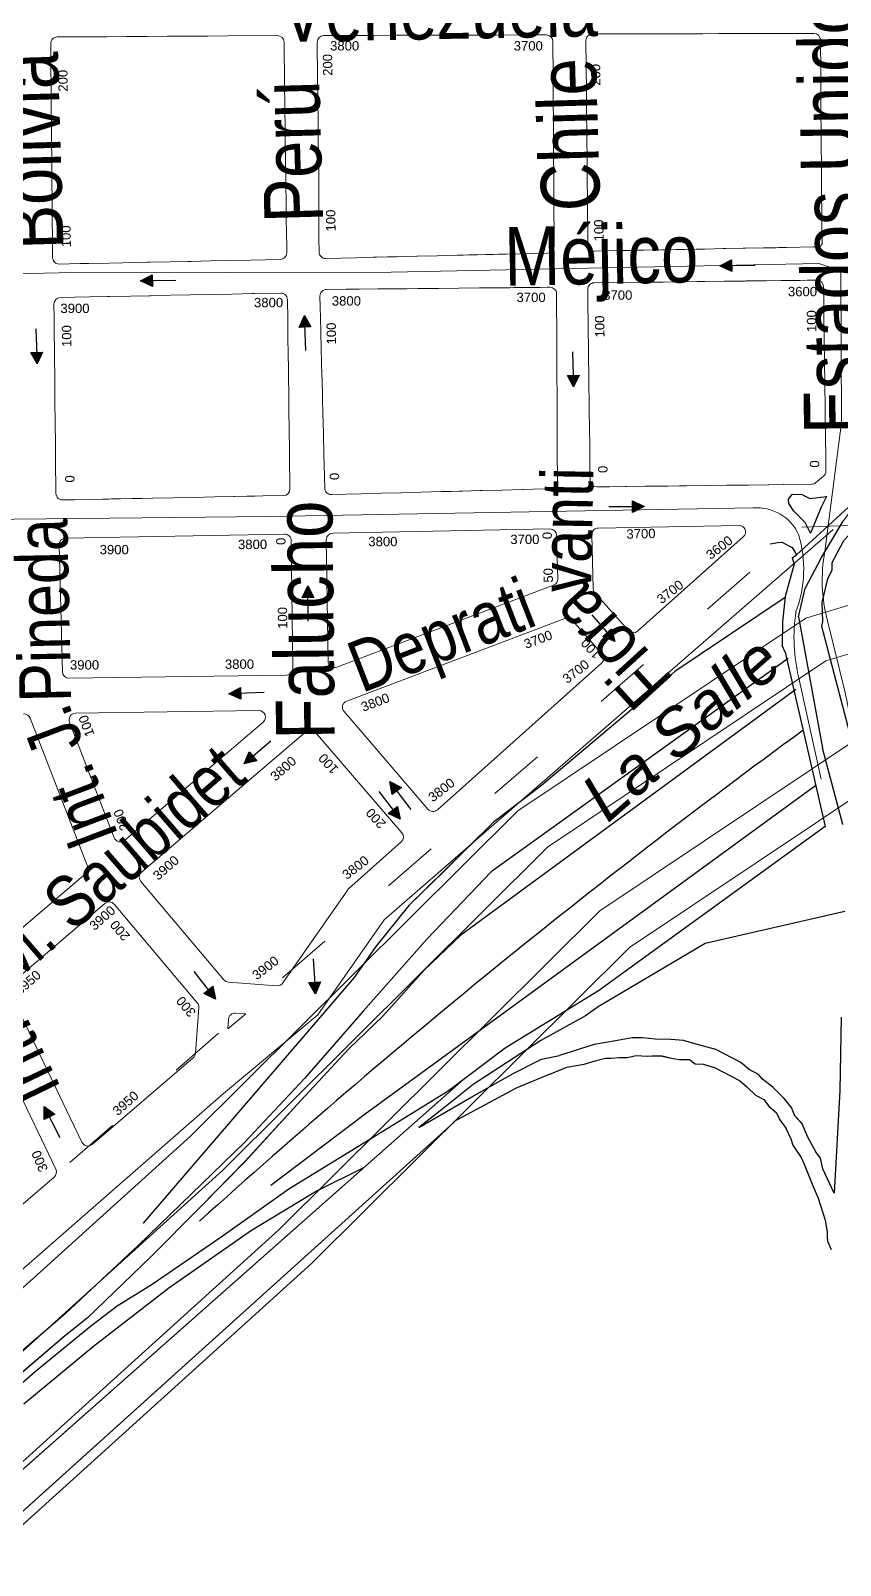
# Model space of a CAD drawing. Header units: millimetres. Extents: x 11558 to 23675, y 49449 to 61482.
# Drawn here: x 16625 to 16971, y 52905 to 53560 of the extents above; entities that cross this region are included whole.
import ezdxf

# ---------------------------------------------------------------- set-up
doc = ezdxf.new("R2010")
doc.units = ezdxf.units.MM
doc.linetypes.add('ACAD_ISO03W100', pattern=[30, 12, -18])
for name, color, linetype in [('0. autopistas', 254, 'Continuous'), ('0. plano base - nombres calles', 22, 'Continuous'), ('0. Plano Base - PLANO', 254, 'Continuous'), ('0. Plano base - sentido calles', 253, 'Continuous'), ('0.BARRIOS - DIVISIÓN', 12, 'ACAD_ISO03W100'), ('7. puesta en valor CC la lucila', 212, 'Continuous'), ('numeración', 7, 'Continuous')]:
    doc.layers.add(name, color=color, linetype=linetype)
for name, color, linetype, true_color in [('Linea 110 - 1 ida', 7, 'Continuous', 0x940000), ('Linea 110 - 1 Vuelta', 7, 'Continuous', 0x0000a8), ('Linea 117 ida', 7, 'Continuous', 0x5c5c5c), ('Linea 117 vuelta', 7, 'Continuous', 0xdb0000), ('Linea 28 ida', 7, 'Continuous', 0x1c825b), ('Linea 28 vuelta', 7, 'Continuous', 0x26cd1d)]:
    doc.layers.add(name, color=color, linetype=linetype, true_color=true_color)
doc.layers.get('7. puesta en valor CC la lucila').off()
doc.styles.add('ROMAND', font='', dxfattribs={"width": 4})
doc.styles.get("Standard").update_dxf_attribs({"font": 'arial.ttf'})
doc.styles.get('ROMAND').set_extended_font_data('Arial', italic=True)

# ---------------------------------------------------------------- blocks, each defined once
blk = doc.blocks.new('MANZANAS')
at = {"layer": '0. Plano Base - PLANO', "color": 0, "linetype": 'Continuous', "lineweight": 5}
blk.add_line((5637593.47, 6176012.59), (5637195.12, 6174947.78), dxfattribs=at)
for points in [[(5637519.26, 6176494.21), (5637525.94, 6176481.62), (5637529.65, 6176474.62), (5637533.61, 6176467.14), (5637537.73, 6176459.38), (5637538.36, 6176458.2), (5637541.68, 6176451.92), (5637542.91, 6176449.61), (5637545.82, 6176444.12), (5637547.03, 6176441.83), (5637547.15, 6176441.61), (5637549.83, 6176436.55), (5637553.9, 6176428.88), (5637554.02, 6176428.65), (5637555.86, 6176425.18), (5637557.59, 6176421.92), (5637559.74, 6176417.86), (5637559.9, 6176417.56), (5637559.93, 6176417.51), (5637559.95, 6176417.4), (5637559.98, 6176417.24), (5637559.99, 6176417.15), (5637560, 6176417.04), (5637560, 6176416.95), (5637559.99, 6176416.84), (5637559.98, 6176416.74), (5637559.97, 6176416.68), (5637559.96, 6176416.62), (5637559.94, 6176416.55), (5637559.92, 6176416.48), (5637559.9, 6176416.4), (5637559.85, 6176416.29), (5637559.82, 6176416.22), (5637559.79, 6176416.14), (5637559.73, 6176416.06), (5637559.68, 6176415.98), (5637559.64, 6176415.91), (5637559.56, 6176415.82), (5637559.46, 6176415.71), (5637559.37, 6176415.63), (5637559.29, 6176415.56), (5637559.24, 6176415.52), (5637558.87, 6176415.32), (5637557.98, 6176414.83), (5637557.08, 6176414.34), (5637547.19, 6176408.97), (5637547.14, 6176408.94), (5637546.26, 6176408.46), (5637546.16, 6176408.4), (5637544.32, 6176407.4), (5637543.42, 6176406.91), (5637541.57, 6176405.91), (5637541.49, 6176405.87), (5637540.59, 6176405.38), (5637539.54, 6176404.8), (5637538.63, 6176404.31), (5637531.94, 6176400.66), (5637531.03, 6176400.18), (5637524.43, 6176396.58), (5637523.47, 6176396.07), (5637516.65, 6176392.35), (5637515.75, 6176391.87), (5637514.23, 6176391.04), (5637513.33, 6176390.55), (5637509.17, 6176388.28), (5637508.6, 6176387.98), (5637506.8, 6176387.01), (5637506.71, 6176386.96), (5637505.9, 6176386.52), (5637501.48, 6176384.1), (5637500.49, 6176383.57), (5637493.9, 6176379.98), (5637493.05, 6176379.52), (5637490.9, 6176378.35), (5637490, 6176377.86), (5637489.01, 6176377.33), (5637488.93, 6176377.28), (5637488.11, 6176376.83), (5637486.29, 6176375.88), (5637485.46, 6176375.39), (5637475.33, 6176369.88, -0.417001), (5637471.52, 6176371.02), (5637468.18, 6176377.3), (5637465.8, 6176381.77), (5637463.9, 6176385.34), (5637462.26, 6176388.42), (5637461.6, 6176389.85), (5637459.35, 6176393.88), (5637457.46, 6176397.45), (5637456.11, 6176399.97), (5637454.82, 6176402.41), (5637453.57, 6176404.75), (5637453.34, 6176405.17), (5637451.24, 6176409.14), (5637449.16, 6176413.03), (5637445.01, 6176420.84), (5637440.94, 6176428.49), (5637430.63, 6176447.86, -0.416411), (5637431.81, 6176451.66), (5637441.41, 6176456.68), (5637442.32, 6176457.15), (5637442.49, 6176457.24), (5637449.68, 6176461), (5637450.41, 6176461.38), (5637450.59, 6176461.47), (5637450.87, 6176461.62), (5637457.19, 6176464.92), (5637457.27, 6176464.96), (5637458.09, 6176465.39), (5637458.43, 6176465.57), (5637462.7, 6176467.8), (5637463.61, 6176468.27), (5637464.86, 6176468.93), (5637465.69, 6176469.36), (5637465.78, 6176469.41), (5637471.46, 6176472.38), (5637472.37, 6176472.85), (5637472.59, 6176472.97), (5637473.5, 6176473.44), (5637479.44, 6176476.55), (5637480.15, 6176476.92), (5637480.35, 6176477.02), (5637481.06, 6176477.39), (5637481.35, 6176477.54), (5637483.88, 6176478.86), (5637484.79, 6176479.34), (5637485.74, 6176479.84), (5637488.02, 6176481.03), (5637488.75, 6176481.41), (5637488.93, 6176481.5), (5637489.23, 6176481.66), (5637495.5, 6176484.94), (5637496.27, 6176485.34), (5637496.42, 6176485.41), (5637503.21, 6176488.97), (5637504.13, 6176489.44), (5637509.95, 6176492.49), (5637515.49, 6176495.38, -0.412519)], [(5637418.32, 6176441.05), (5637425.31, 6176427.77), (5637425.49, 6176427.42), (5637425.74, 6176426.95), (5637427.11, 6176424.34), (5637428.88, 6176420.98), (5637431.46, 6176416.08), (5637432.86, 6176413.44), (5637435.27, 6176408.85), (5637436.86, 6176405.84), (5637439.1, 6176401.58), (5637440.93, 6176398.1), (5637444.96, 6176390.44), (5637446.81, 6176386.94), (5637449.04, 6176382.7), (5637459.06, 6176363.67, -0.408678), (5637457.93, 6176359.92), (5637442.27, 6176351.29), (5637439.93, 6176349.99), (5637439.61, 6176349.82), (5637437.72, 6176348.78), (5637434.73, 6176347.13), (5637431.67, 6176345.44), (5637430.7, 6176344.91), (5637428.48, 6176343.69), (5637426.31, 6176342.49), (5637424.24, 6176341.35), (5637420.47, 6176339.27), (5637416.79, 6176337.24), (5637416.55, 6176337.11), (5637409.3, 6176333.12), (5637409.08, 6176333), (5637401.57, 6176328.86), (5637398.02, 6176326.9), (5637394, 6176324.69), (5637392.71, 6176323.98), (5637386.48, 6176320.54), (5637375.02, 6176314.23, -0.417642), (5637371.2, 6176315.36), (5637368.46, 6176320.48), (5637367.69, 6176321.92), (5637367.46, 6176322.35), (5637367.38, 6176322.51), (5637367.23, 6176322.79), (5637365.89, 6176325.29), (5637365.4, 6176326.21), (5637364.69, 6176327.58), (5637360.87, 6176334.98), (5637359.24, 6176338.16), (5637357, 6176342.51), (5637356.81, 6176342.89), (5637356.7, 6176343.09), (5637353.91, 6176348.3), (5637353.82, 6176348.46), (5637352.72, 6176350.52), (5637352.69, 6176350.58), (5637348.05, 6176359.22), (5637344.05, 6176366.68), (5637342.08, 6176370.35), (5637340.04, 6176374.16), (5637335.92, 6176381.84), (5637333.42, 6176386.51), (5637332.34, 6176388.51), (5637331.94, 6176389.27), (5637330.67, 6176391.62), (5637329.68, 6176393.48), (5637329.66, 6176393.53), (5637329.2, 6176394.43, -0.402173), (5637330.34, 6176398.14), (5637331.75, 6176398.92), (5637331.81, 6176398.95), (5637331.86, 6176398.98), (5637336.28, 6176401.29), (5637341.93, 6176404.25), (5637344.45, 6176405.56), (5637349.29, 6176408.09), (5637349.48, 6176408.19), (5637357.12, 6176412.19), (5637364.98, 6176416.3), (5637380.21, 6176424.27), (5637387.81, 6176428.24), (5637395.69, 6176432.36), (5637403.58, 6176436.49), (5637414.54, 6176442.22, -0.413428)], [(5637518.71, 6176282.2), (5637516, 6176287.25), (5637512.51, 6176293.77), (5637511.99, 6176294.74), (5637511.86, 6176294.98), (5637507.85, 6176302.48), (5637507.7, 6176302.74), (5637505.09, 6176307.63), (5637504.03, 6176309.6), (5637503.97, 6176309.72), (5637503.89, 6176309.87), (5637487.52, 6176340.45), (5637487.12, 6176341.2), (5637483.3, 6176348.35), (5637482.94, 6176349.02), (5637480.27, 6176354, -0.41424), (5637481.42, 6176357.79), (5637492.13, 6176363.52), (5637498.33, 6176366.84), (5637499.98, 6176367.72), (5637507.37, 6176371.68), (5637515.23, 6176375.89), (5637520.13, 6176378.53), (5637523.06, 6176380.08), (5637530.45, 6176384.03), (5637538.04, 6176388.09), (5637538.23, 6176388.19), (5637538.54, 6176388.36), (5637542.83, 6176390.66), (5637545.69, 6176392.18), (5637546.11, 6176392.41), (5637551.71, 6176395.41), (5637553.22, 6176396.21), (5637553.66, 6176396.45), (5637558.86, 6176399.23), (5637561.55, 6176400.67), (5637565.17, 6176402.61, -0.413885), (5637568.96, 6176401.47), (5637571.67, 6176396.42), (5637572.01, 6176395.79), (5637573.38, 6176393.23), (5637575.76, 6176388.78), (5637579.87, 6176381.12), (5637584.03, 6176373.37), (5637584.48, 6176372.52), (5637588.15, 6176365.68), (5637588.28, 6176365.43), (5637590.06, 6176362.12), (5637592.02, 6176358.46), (5637592.15, 6176358.22), (5637592.35, 6176357.85), (5637593.75, 6176355.23), (5637594.34, 6176354.13), (5637594.75, 6176353.36), (5637596.16, 6176350.75), (5637596.2, 6176350.66), (5637596.39, 6176350.31), (5637597.34, 6176348.55), (5637598.96, 6176345.52), (5637600.22, 6176343.17), (5637600.29, 6176343.04), (5637602.28, 6176339.32), (5637602.4, 6176339.1), (5637606.13, 6176332.15, -0.226218), (5637606.24, 6176329.74), (5637604.53, 6176325.66, -0.172108), (5637603.27, 6176324.28), (5637592.77, 6176318.66), (5637592.68, 6176318.61), (5637587.2, 6176315.68), (5637587.06, 6176315.61), (5637586.9, 6176315.52), (5637579.53, 6176311.57), (5637579.21, 6176311.4), (5637578.88, 6176311.23), (5637571.9, 6176307.49), (5637571.49, 6176307.27), (5637563.8, 6176303.15), (5637556.31, 6176299.15), (5637555.87, 6176298.91), (5637553.75, 6176297.78), (5637553.61, 6176297.7), (5637549.19, 6176295.34), (5637548.93, 6176295.2), (5637540.96, 6176290.93), (5637540.65, 6176290.77), (5637533.8, 6176287.1), (5637533.64, 6176287.02), (5637533.37, 6176286.87), (5637527.24, 6176283.59), (5637527.16, 6176283.55), (5637522.49, 6176281.05, -0.414101)], [(5637357.99, 6176304.9), (5637347, 6176298.9), (5637339.32, 6176294.7), (5637331.72, 6176290.55), (5637328.27, 6176288.66), (5637324.57, 6176286.64), (5637323.42, 6176286.02), (5637316.81, 6176282.41), (5637309.09, 6176278.19), (5637308.13, 6176277.66), (5637301.57, 6176274.08), (5637298.99, 6176272.67), (5637293.97, 6176269.93), (5637286.28, 6176265.73), (5637282.92, 6176263.89), (5637275.22, 6176259.68, -0.417801), (5637271.4, 6176260.83), (5637268.41, 6176266.46), (5637266.67, 6176269.75), (5637264.59, 6176273.66), (5637264.43, 6176273.97), (5637263.72, 6176275.3), (5637260.54, 6176281.3), (5637259.75, 6176282.78), (5637256.44, 6176289.09), (5637252.17, 6176297.11), (5637247.79, 6176305.34), (5637243.49, 6176313.43), (5637242.86, 6176314.62), (5637240.29, 6176319.48), (5637239.79, 6176320.41), (5637239.72, 6176320.55), (5637239.22, 6176321.48), (5637235.48, 6176328.54), (5637235.25, 6176328.97), (5637228.62, 6176341.45, -0.415002), (5637229.79, 6176345.24), (5637240.63, 6176350.96), (5637248.27, 6176354.98), (5637248.52, 6176355.11), (5637255.95, 6176359.03), (5637256.01, 6176359.06), (5637263.53, 6176363.03), (5637263.6, 6176363.06), (5637271.27, 6176367.11), (5637271.34, 6176367.14), (5637278.93, 6176371.15), (5637279, 6176371.18), (5637286.51, 6176375.14), (5637286.6, 6176375.18), (5637294.26, 6176379.22), (5637312.89, 6176389.05, -0.412197), (5637316.67, 6176387.89), (5637319.81, 6176382.03), (5637322.1, 6176377.76), (5637323.78, 6176374.62), (5637325.96, 6176370.55), (5637326.71, 6176369.14), (5637327.85, 6176367.03), (5637329.51, 6176363.93), (5637331.9, 6176359.46), (5637332.14, 6176359.03), (5637336.06, 6176351.71), (5637336.15, 6176351.53), (5637340.16, 6176344.05), (5637344.3, 6176336.33), (5637345.73, 6176333.65), (5637348.42, 6176328.64), (5637349.62, 6176326.39), (5637352.53, 6176320.97), (5637354.71, 6176316.91), (5637358.22, 6176310.35), (5637359.11, 6176308.68, -0.411895)], [(5637419.78, 6176227.1), (5637412.69, 6176239.94), (5637408.45, 6176247.62), (5637404.29, 6176255.16), (5637401.39, 6176260.42), (5637400.12, 6176262.71), (5637395.88, 6176270.4), (5637394.49, 6176272.91), (5637393.09, 6176275.45), (5637391.72, 6176277.94), (5637391.57, 6176278.21), (5637389.97, 6176281.1), (5637388.75, 6176283.32), (5637387.39, 6176285.79), (5637387.29, 6176285.97), (5637382.28, 6176294.95), (5637380.2, 6176298.8, -0.416085), (5637381.35, 6176302.6), (5637388.65, 6176306.49), (5637392.2, 6176308.38), (5637393.14, 6176308.88), (5637393.67, 6176309.16), (5637400.72, 6176312.91), (5637408.57, 6176317.09), (5637411.05, 6176318.41), (5637411.59, 6176318.7), (5637415.89, 6176320.98), (5637423.54, 6176325.05), (5637431.23, 6176329.15), (5637439.02, 6176333.29), (5637442, 6176334.88), (5637446.43, 6176337.24), (5637450.46, 6176339.38), (5637451.97, 6176340.19), (5637452.08, 6176340.24), (5637454.07, 6176341.3), (5637461.83, 6176345.43), (5637464.46, 6176346.83), (5637465.52, 6176347.39, -0.415611), (5637469.31, 6176346.22), (5637471.81, 6176341.47), (5637472.21, 6176340.7), (5637472.32, 6176340.49), (5637475.73, 6176334.02), (5637475.78, 6176333.92), (5637477.36, 6176330.92), (5637478.01, 6176329.68), (5637479.72, 6176326.42), (5637483.85, 6176318.58), (5637484.31, 6176317.7), (5637484.65, 6176317.05), (5637485.38, 6176315.67), (5637485.76, 6176314.95), (5637485.9, 6176314.67), (5637486.3, 6176313.91), (5637486.82, 6176312.93), (5637487.3, 6176312.01), (5637487.69, 6176311.28), (5637491.88, 6176303.31), (5637495.86, 6176295.75), (5637496.34, 6176294.82), (5637496.74, 6176294.06), (5637497.18, 6176293.22), (5637500.04, 6176287.79), (5637500.14, 6176287.59), (5637506.71, 6176275.11, -0.40803), (5637505.59, 6176271.35), (5637498.74, 6176267.57), (5637495.12, 6176265.56), (5637494.86, 6176265.42), (5637487.31, 6176261.24), (5637487.2, 6176261.18), (5637479.9, 6176257.14), (5637478.99, 6176256.64), (5637472.38, 6176252.98), (5637471.29, 6176252.38), (5637468.3, 6176250.73), (5637464.61, 6176248.69), (5637457.12, 6176244.54), (5637449.57, 6176240.36), (5637441.97, 6176236.16), (5637434.66, 6176232.12), (5637423.59, 6176226, -0.414382)], [(5637319.06, 6176172.21), (5637312.12, 6176185.22), (5637311.04, 6176187.26), (5637308.21, 6176192.56), (5637305.78, 6176197.12), (5637304.08, 6176200.32), (5637301.42, 6176205.31), (5637300.05, 6176207.86), (5637299.45, 6176209), (5637297.96, 6176211.8), (5637295.81, 6176215.82), (5637291.78, 6176223.38), (5637289.22, 6176228.22), (5637287.85, 6176230.76), (5637285.78, 6176234.65), (5637283.84, 6176238.27), (5637281.07, 6176243.47, -0.411369), (5637282.2, 6176247.24), (5637293.12, 6176253.2), (5637299.82, 6176256.86), (5637300.61, 6176257.29), (5637308.45, 6176261.57), (5637315.33, 6176265.31), (5637315.56, 6176265.44), (5637315.69, 6176265.52), (5637315.96, 6176265.66), (5637316.03, 6176265.7), (5637323.37, 6176269.71), (5637330.92, 6176273.83), (5637338.53, 6176277.98), (5637346.42, 6176282.29), (5637354.1, 6176286.47), (5637354.64, 6176286.77), (5637354.8, 6176286.86), (5637364.74, 6176292.28, -0.416179), (5637368.55, 6176291.15), (5637372.68, 6176283.46), (5637375.16, 6176278.83), (5637376.77, 6176275.83), (5637379.16, 6176271.38), (5637382.89, 6176264.43), (5637383.46, 6176263.38), (5637384.05, 6176262.27), (5637384.21, 6176261.97), (5637387.7, 6176255.48), (5637387.88, 6176255.14), (5637388.18, 6176254.57), (5637391.88, 6176247.7), (5637393.68, 6176244.34), (5637395.91, 6176240.19), (5637397.91, 6176236.47), (5637399.95, 6176232.66), (5637406.78, 6176219.95, -0.41242), (5637405.65, 6176216.17), (5637397.85, 6176211.92), (5637394.73, 6176210.21), (5637391.86, 6176208.66), (5637387.41, 6176206.23), (5637386.97, 6176205.99), (5637379.81, 6176202.09), (5637372.01, 6176197.84), (5637364.11, 6176193.53), (5637356.62, 6176189.45), (5637352.6, 6176187.26), (5637348.93, 6176185.27), (5637344.58, 6176182.89), (5637341.14, 6176181.02), (5637340.16, 6176180.49), (5637337.8, 6176179.2), (5637333.65, 6176176.94), (5637327.19, 6176173.43), (5637327.02, 6176173.34), (5637322.87, 6176171.07, -0.417224)], [(5637413.29, 6176054.42), (5637442.5, 6176126.4, 0.702581), (5637438.58, 6176129.92), (5637369.7, 6176092.87, 0.522606), (5637369.17, 6176088.3), (5637408.84, 6176053.37, 0.516514)], [(5637516.74, 6176111.84), (5637464.32, 6176132.85, 0.412912), (5637460.68, 6176131.3), (5637425.93, 6176045.7, 0.413109), (5637427.47, 6176042.05), (5637478.3, 6176021.2, 0.200911), (5637480.46, 6176021.21), (5637499.55, 6176029.37, 0.26529), (5637501.23, 6176031.58), (5637507.5, 6176079.62, -0.058506), (5637507.66, 6176080.25), (5637518.31, 6176108.25, 0.409074)], [(5637386.6, 6175988.68), (5637405.08, 6176034.2, 0.318814), (5637404.34, 6176037.36), (5637353.52, 6176082.1, 0.313537), (5637350.35, 6176082.46), (5637299.22, 6176054.96, 0.547394), (5637298.87, 6176050.26), (5637382.33, 6175987.5, 0.492339)], [(5637481.93, 6175987.78), (5637474.24, 6176005.78, 0.196915), (5637472.73, 6176007.27), (5637421.84, 6176028.15, 0.415319), (5637418.19, 6176026.61), (5637398.45, 6175977.98, 0.340178), (5637399.36, 6175974.69), (5637456.49, 6175931.73, 0.493439), (5637460.77, 6175932.92), (5637481.96, 6175985.64, 0.19901)], [(5637451.91, 6175916.41), (5637394.71, 6175959.42, 0.492339), (5637390.43, 6175958.23), (5637343.97, 6175843.76, 0.222042), (5637344.09, 6175841.4), (5637377.72, 6175778.12, 0.418925), (5637381.54, 6175776.98), (5637401.98, 6175788.26, 0.17276), (5637403.22, 6175789.67), (5637452.82, 6175913.12, 0.339191)]]:
    blk.add_lwpolyline(points, format="xyb", close=True, dxfattribs=at)
for points in [[(5637626.46, 6176332.57), (5637624.96, 6176331.57), (5637611.42, 6176294.58)], [(5637682, 6176201.65), (5637659.35, 6176226.54), (5637624.4, 6176271.57), (5637621.41, 6176283.57), (5637621.42, 6176298.57), (5637622.44, 6176316.57), (5637624.96, 6176331.57), (5637627.46, 6176330.57), (5637628.45, 6176329.57), (5637630.45, 6176325.57), (5637628.44, 6176317.07), (5637627.94, 6176314.57), (5637626.43, 6176308.57), (5637626.42, 6176298.57), (5637627.92, 6176295.57), (5637627.92, 6176291.57), (5637630.41, 6176281.57), (5637634.4, 6176274.56), (5637634.9, 6176272.56), (5637690.18, 6176211.45)], [(5637227.2, 6175279.73), (5637500.46, 6175978.04), (5637520.71, 6176026.31), (5637527.18, 6176075.32), (5637620.41, 6176311.44)], [(5637675.8, 6176197.47), (5637626.38, 6176255.57), (5637623.88, 6176257.57), (5637619.39, 6176266.58), (5637615.4, 6176276.58), (5637612.91, 6176288.58), (5637612.42, 6176290.58), (5637610.42, 6176292.59), (5637611.42, 6176294.58), (5637608.42, 6176296.59), (5637603.42, 6176296.59), (5637601.92, 6176295.59), (5637599.42, 6176293.6)], [(5637615.52, 6176276.29), (5637588.35, 6176226.61), (5637582.34, 6176210.61), (5637560.29, 6176157.13), (5637549.26, 6176133.64), (5637540.24, 6176105.65), (5637533.72, 6176085.66), (5637529.2, 6176063.66), (5637527.18, 6176047.67), (5637495.54, 6175913.16)], [(5637628.67, 6176253.78), (5637558.25, 6176114.64), (5637547.21, 6176076.65), (5637537.17, 6176036.66), (5637528.13, 6175999.67), (5637518.1, 6175963.68), (5637498.04, 6175903.69), (5637484, 6175863.71), (5637461.95, 6175808.73), (5637436.89, 6175744.75), (5637424.86, 6175715.77), (5637381.75, 6175606.81), (5637336.64, 6175495.85), (5637304.57, 6175416.88), (5637295.55, 6175394.89), (5637287.53, 6175379.9), (5637281.52, 6175366.91), (5637277.51, 6175358.91), (5637271.49, 6175340.41), (5637259.46, 6175309.93), (5637257.45, 6175301.93), (5637254.45, 6175296.93), (5637251.45, 6175292.93), (5637245.44, 6175286.94)], [(5637637.65, 6176243.47), (5637559.22, 6176084.64), (5637552.2, 6176064.14), (5637545.67, 6176038.65), (5637539.15, 6176019.65), (5637531.13, 6175990.66), (5637522.09, 6175956.67), (5637514.07, 6175930.68), (5637505.04, 6175901.69), (5637493, 6175866.2), (5637487.99, 6175854.7), (5637470.95, 6175812.72)], [(5637473.95, 6175810.22), (5637483.97, 6175835.71), (5637496, 6175863.7), (5637502.01, 6175876.69), (5637511.03, 6175891.68), (5637528.06, 6175923.67), (5637544.09, 6175954.65), (5637567.13, 6175993.13), (5637585.16, 6176023.11), (5637598.18, 6176050.6), (5637622.22, 6176090.57), (5637675.8, 6176197.47)], [(5637664.19, 6176211.12), (5637558.17, 6175998.02), (5637536.49, 6175952.55)], [(5637719.26, 6176128.48), (5637733.23, 6176100.47), (5637751.19, 6176060.45), (5637742.2, 6176067.46), (5637739.2, 6176070.96), (5637736.2, 6176072.46), (5637730.21, 6176076.47), (5637725.21, 6176080.47), (5637721.21, 6176081.98), (5637718.22, 6176084.48), (5637713.72, 6176086.48), (5637707.22, 6176088.49), (5637701.72, 6176089.5), (5637699.22, 6176090.5), (5637694.72, 6176090.5), (5637690.22, 6176091.51), (5637678.22, 6176091.52), (5637669.22, 6176089.53), (5637664.22, 6176088.53), (5637659.22, 6176086.54), (5637653.22, 6176083.54), (5637648.21, 6176081.55), (5637644.21, 6176079.55), (5637639.21, 6176075.56), (5637631.2, 6176069.57), (5637620.19, 6176058.58), (5637614.19, 6176053.58), (5637606.18, 6176042.59), (5637595.16, 6176025.6), (5637581.14, 6176003.61), (5637586.65, 6176015.61), (5637593.16, 6176030.6), (5637610.19, 6176060.59), (5637622.21, 6176078.57), (5637625.22, 6176084.57), (5637653.26, 6176129.54), (5637699.91, 6176169.13)], [(5637761.17, 6176038.44), (5637758.17, 6176040.94), (5637757.18, 6176042.44), (5637756.18, 6176044.44), (5637753.18, 6176048.45), (5637746.19, 6176055.45), (5637741.19, 6176059.46), (5637734.2, 6176065.47), (5637731.7, 6176067.47), (5637726.2, 6176070.47), (5637724.2, 6176072.47), (5637720.21, 6176075.48), (5637716.21, 6176077.48), (5637713.71, 6176079.48), (5637709.21, 6176080.49), (5637706.21, 6176081.99), (5637702.21, 6176082), (5637697.22, 6176083.5), (5637693.22, 6176084.5), (5637681.22, 6176084.52), (5637676.22, 6176083.52), (5637673.21, 6176082.02), (5637670.21, 6176082.53), (5637666.21, 6176080.53), (5637663.21, 6176079.53), (5637659.21, 6176078.54), (5637655.21, 6176076.54), (5637653.71, 6176075.54), (5637649.21, 6176073.55), (5637646.2, 6176071.05), (5637643.2, 6176069.55), (5637640.2, 6176067.56), (5637638.2, 6176066.56), (5637634.7, 6176063.56), (5637631.19, 6176060.07), (5637625.19, 6176055.57), (5637620.18, 6176049.58), (5637610.17, 6176037.59), (5637593.15, 6176012.6)], [(5637587.99, 6176029.09), (5637120.36, 6174814.27)], [(5637485.96, 6175821.21), (5637500.99, 6175856.69), (5637518.03, 6175893.68), (5637538.07, 6175931.66), (5637555.09, 6175959.64), (5637568.09, 6175977.38)], [(5637489.4, 6176003.39), (5637493.24, 6176012.53)]]:
    blk.add_lwpolyline(points, dxfattribs=at)
for points in [[(5637611.45, 6176322.58), (5637611.44, 6176317.58), (5637612.43, 6176305.58), (5637608.43, 6176308.59), (5637601.94, 6176310.59), (5637598.44, 6176312.6), (5637597.44, 6176314.1), (5637597.94, 6176316.6), (5637601.94, 6176318.59), (5637605.44, 6176318.59)], [(5637418.53, 6176229.36), (5637418.53, 6176229.36)]]:
    blk.add_lwpolyline(points, close=True, dxfattribs=at)
for points in [[(5637531.17, 6176265.76, 0.416525), (5637530.06, 6176261.95), (5637541.22, 6176241.81, 0.176492), (5637542.66, 6176240.56), (5637562.72, 6176232.87, 0.414937), (5637566.34, 6176234.49), (5637587.81, 6176290.93)], [(5637587.81, 6176290.93, 0.702863), (5637583.88, 6176294.43), (5637531.17, 6176265.76)], [(5637516.86, 6176254.82, 0.411906), (5637513.07, 6176255.92), (5637431.66, 6176211.64, 0.412833), (5637430.53, 6176207.86), (5637455.06, 6176162.25, 0.520213), (5637459.61, 6176161.71), (5637525.48, 6176235.39, 0.319073), (5637525.84, 6176238.61), (5637516.86, 6176254.82)], [(5637539.4, 6176225.74), (5637557.4, 6176218.84, -0.413491), (5637559.02, 6176215.23), (5637525.64, 6176127.51, -0.419372), (5637521.98, 6176125.9), (5637471.02, 6176146.32, -0.520327), (5637469.97, 6176150.79), (5637536.31, 6176225, -0.311357), (5637539.4, 6176225.74, 0.311357)], [(5637417.37, 6176200.67, 0.415596), (5637413.56, 6176201.8), (5637331.52, 6176157.18, 0.416007), (5637330.41, 6176153.37), (5637356.56, 6176105.98, 0.411057), (5637360.34, 6176104.87), (5637442.07, 6176148.82, 0.4142), (5637443.21, 6176152.61), (5637417.37, 6176200.67)], [(5637489.4, 6176003.39), (5637487.79, 6176007.16, -0.414214), (5637489.26, 6176010.84), (5637493.24, 6176012.53)]]:
    blk.add_lwpolyline(points, format="xyb", dxfattribs=at)
blk.add_arc((5640563.27, 6174785.53), 3252.87, 153.64508, 159.49298, dxfattribs=at)

msp = doc.modelspace()

# ---------------------------------------------------------------- hatches: boundary and pattern name
at = {"layer": '0. Plano base - sentido calles', "linetype": 'Continuous', "lineweight": 25, "ltscale": 2, "true_color": 0x1a1a1a}
h = msp.add_hatch(color=250, dxfattribs=at)
h.dxf.hatch_style = 1
h.paths.add_polyline_path([(16919.34, 53459.26), (16924.36, 53456.81), (16924.34, 53459.31)])
h.paths.add_polyline_path([(16919.34, 53459.26), (16924.34, 53459.31), (16924.31, 53461.81)])
h = msp.add_hatch(color=250, dxfattribs=at)
h.dxf.hatch_style = 1
h.paths.add_polyline_path([(16672.23, 53452.83), (16677.25, 53450.38), (16677.23, 53452.88)])
h.paths.add_polyline_path([(16672.23, 53452.83), (16677.23, 53452.88), (16677.2, 53455.38)])
h = msp.add_hatch(color=250, dxfattribs=at)
h.dxf.hatch_style = 1
h.paths.add_polyline_path([(16742.16, 53438.07), (16739.83, 53432.99), (16742.33, 53433.07)])
h.paths.add_polyline_path([(16742.16, 53438.07), (16742.33, 53433.07), (16744.83, 53433.15)])
h = msp.add_hatch(color=250, dxfattribs=at)
h.dxf.hatch_style = 1
h.paths.add_polyline_path([(16628.04, 53417.37), (16630.38, 53422.44), (16627.88, 53422.36)])
h.paths.add_polyline_path([(16628.04, 53417.37), (16627.88, 53422.36), (16625.38, 53422.28)])
h = msp.add_hatch(color=250, dxfattribs=at)
h.dxf.hatch_style = 1
h.paths.add_polyline_path([(16856.91, 53407.57), (16859.25, 53412.65), (16856.75, 53412.57)])
h.paths.add_polyline_path([(16856.91, 53407.57), (16856.75, 53412.57), (16854.25, 53412.49)])
h = msp.add_hatch(color=250, dxfattribs=at)
h.dxf.hatch_style = 1
h.paths.add_polyline_path([(16887.01, 53356.53), (16882.02, 53359.05), (16882.01, 53356.55)])
h.paths.add_polyline_path([(16887.01, 53356.53), (16882.01, 53356.55), (16882, 53354.05)])
h = msp.add_hatch(color=250, dxfattribs=at)
h.dxf.hatch_style = 1
h.paths.add_polyline_path([(16743.58, 53322.69), (16741.11, 53317.67), (16743.61, 53317.69)])
h.paths.add_polyline_path([(16743.58, 53322.69), (16743.61, 53317.69), (16746.11, 53317.7)])
h = msp.add_hatch(color=250, dxfattribs=at)
h.dxf.hatch_style = 1
h.paths.add_polyline_path([(16874.48, 53298.98), (16873.12, 53304.4), (16871.22, 53302.77)])
h.paths.add_polyline_path([(16874.48, 53298.98), (16871.22, 53302.77), (16869.33, 53301.14)])
h = msp.add_hatch(color=250, dxfattribs=at)
h.dxf.hatch_style = 1
h.paths.add_polyline_path([(16709.89, 53276.67), (16714.97, 53274.35), (16714.89, 53276.84)])
h.paths.add_polyline_path([(16709.89, 53276.67), (16714.89, 53276.84), (16714.8, 53279.34)])
h = msp.add_hatch(color=250, dxfattribs=at)
h.dxf.hatch_style = 1
h.paths.add_polyline_path([(16716.4, 53246.79), (16721.83, 53248.13), (16720.21, 53250.03)])
h.paths.add_polyline_path([(16716.4, 53246.79), (16720.21, 53250.03), (16718.59, 53251.94)])
h = msp.add_hatch(color=250, dxfattribs=at)
h.dxf.hatch_style = 1
h.paths.add_polyline_path([(16778.52, 53239.22), (16779.55, 53233.73), (16781.54, 53235.24)])
h.paths.add_polyline_path([(16778.52, 53239.22), (16781.54, 53235.24), (16783.53, 53236.76)])
h = msp.add_hatch(color=250, dxfattribs=at)
h.dxf.hatch_style = 1
h.paths.add_polyline_path([(16782.9, 53223.15), (16781.86, 53228.64), (16779.87, 53227.13)])
h.paths.add_polyline_path([(16782.9, 53223.15), (16779.87, 53227.13), (16777.88, 53225.61)])
h = msp.add_hatch(color=250, dxfattribs=at)
h.dxf.hatch_style = 1
h.paths.add_polyline_path([(16704.22, 53146.47), (16703.07, 53151.94), (16701.11, 53150.38)])
h.paths.add_polyline_path([(16704.22, 53146.47), (16701.11, 53150.38), (16699.15, 53148.83)])
h = msp.add_hatch(color=250, dxfattribs=at)
h.dxf.hatch_style = 1
h.paths.add_polyline_path([(16746.84, 53148.74), (16748.97, 53153.9), (16746.48, 53153.73)])
h.paths.add_polyline_path([(16746.84, 53148.74), (16746.48, 53153.73), (16743.99, 53153.55)])
h = msp.add_hatch(color=250, dxfattribs=at)
h.dxf.hatch_style = 1
h.paths.add_polyline_path([(16631.09, 53100.72), (16631.14, 53095.13), (16633.37, 53096.27)])
h.paths.add_polyline_path([(16631.09, 53100.72), (16633.37, 53096.27), (16635.59, 53097.4)])

# ---------------------------------------------------------------- linework, layer by layer
at = {"layer": '0. autopistas'}
for p, q in [((16948.53, 53359.7), (16950.13, 53361.69)), ((16948.72, 53357.91), (16948.53, 53359.7)), ((16954.6, 53361.61), (16950.13, 53361.69)), ((16981, 53362.52), (16951.94, 53335.94)), ((16954.6, 53361.61), (16957.7, 53360)), ((16957.7, 53360), (16964.87, 53360.77)), ((16964.87, 53360.77), (16962.56, 53356.34)), ((16950.91, 53354.52), (16948.72, 53357.91)), ((16955.75, 53349.74), (16950.91, 53354.52)), ((16962.56, 53356.34), (16957.91, 53345.23)), ((16957.91, 53345.23), (16955.75, 53349.74)), ((16962.66, 53334.87), (16971.86, 53350.37)), ((16940.84, 53340.6), (16943.98, 53341.22)), ((16943.98, 53341.22), (16945.77, 53341.41)), ((16945.77, 53341.41), (16950.2, 53339.1)), ((16971.71, 53341.43), (16967.09, 53332.56)), ((16950.13, 53334.63), (16951.94, 53335.94)), ((16950.13, 53334.63), (16950.98, 53331.93)), ((16950.2, 53339.1), (16951.94, 53335.94)), ((16955.73, 53321.57), (16962.66, 53334.87)), ((16950.5, 53329.93), (16947.17, 53318.13)), ((16950.98, 53331.93), (16950.5, 53329.93)), ((16967.04, 53329.21), (16965.19, 53325.66)), ((16967.09, 53332.56), (16967.04, 53329.21)), ((16952.85, 53309.54), (16955.73, 53321.57)), ((16965.19, 53325.66), (16962.79, 53315.63)), ((16947.14, 53317.82), (16900.13, 53286.25)), ((16947.17, 53318.13), (16946.1, 53307.41)), ((16962.79, 53315.63), (16963.1, 53307.58)), ((16946.1, 53307.41), (16945.94, 53297.35)), ((16952.85, 53309.54), (16963.1, 53253.46)), ((16963.1, 53307.58), (16962.62, 53305.57)), ((16962.62, 53305.57), (16983.5, 53225.86)), ((16947.23, 53294.42), (16945.94, 53297.35)), ((16947.23, 53294.42), (16964.3, 53220.08)), ((16948.44, 53291.78), (16821.79, 53200.77)), ((16900.13, 53286.25), (16887.42, 53274.83)), ((16951.65, 53278.49), (16808.82, 53173.7)), ((16887.42, 53274.83), (16843.2, 53237.54)), ((16971.73, 53220.93), (16963.1, 53253.46)), ((16960.29, 53237.55), (16767.96, 53097.32)), ((16843.2, 53237.54), (16822.59, 53221.78)), ((16822.59, 53221.78), (16801.67, 53201.1)), ((16964.3, 53220.08), (16867.47, 53149.92)), ((16801.67, 53201.1), (16786.67, 53186.37)), ((16821.79, 53200.77), (16794.48, 53172.15)), ((16786.67, 53186.37), (16772.51, 53168.93)), ((16972.62, 53183.82), (16912.98, 53170.2)), ((16794.48, 53172.15), (16767.14, 53141.29)), ((16808.82, 53173.7), (16793.14, 53158.75)), ((16912.98, 53170.2), (16867.36, 53143.22)), ((16772.51, 53168.93), (16763.35, 53155.67)), ((16793.14, 53158.75), (16775.6, 53139.14)), ((16763.35, 53155.67), (16673.26, 53050.9)), ((16867.47, 53149.92), (16827.71, 53125.53)), ((16767.14, 53141.29), (16742.07, 53112.63)), ((16775.6, 53139.14), (16761.06, 53125.29)), ((16861.93, 53139.28), (16842.97, 53128.86)), ((16867.36, 53143.22), (16861.93, 53139.28)), ((16971.06, 53138.82), (16970.54, 53107.52)), ((16761.06, 53125.29), (16740.57, 53103.26)), ((16827.71, 53125.53), (16803.48, 53107.15)), ((16842.97, 53128.86), (16814.04, 53110.1)), ((16865.75, 53127.14), (16850.92, 53122.47)), ((16875.62, 53128.77), (16865.75, 53127.14)), ((16881.9, 53130.01), (16875.62, 53128.77)), ((16886.37, 53129.93), (16881.9, 53130.01)), ((16891.73, 53129.4), (16886.37, 53129.93)), ((16898.44, 53129.29), (16891.73, 53129.4)), ((16903.8, 53128.75), (16898.44, 53129.29)), ((16908.69, 53127.33), (16903.8, 53128.75)), ((16917.6, 53124.95), (16908.69, 53127.33)), ((16928.24, 53119.4), (16917.6, 53124.95)), ((16831.11, 53114.74), (16843.29, 53120.8)), ((16843.29, 53120.8), (16850.92, 53122.47)), ((16846.76, 53114.48), (16853.97, 53117.5)), ((16853.97, 53117.5), (16861.37, 53118.72)), ((16861.37, 53118.72), (16866.09, 53120.2)), ((16866.09, 53120.2), (16870.58, 53121.25)), ((16870.58, 53121.25), (16872.81, 53121.21)), ((16872.81, 53121.21), (16876.4, 53121.6)), ((16876.4, 53121.6), (16879.75, 53121.54)), ((16879.75, 53121.54), (16883.57, 53122.38)), ((16883.57, 53122.38), (16888.48, 53122.07)), ((16888.48, 53122.07), (16890.27, 53122.27)), ((16890.27, 53122.27), (16894.74, 53122.19)), ((16894.74, 53122.19), (16898.75, 53121.23)), ((16898.75, 53121.23), (16901.88, 53120.73)), ((16901.88, 53120.73), (16906.35, 53120.66)), ((16906.35, 53120.66), (16908.78, 53118.83)), ((16908.78, 53118.83), (16912.13, 53118.77)), ((16912.13, 53118.77), (16917.03, 53117.35)), ((16917.03, 53117.35), (16927.67, 53111.81)), ((16931.77, 53116.44), (16928.24, 53119.4)), ((16808.75, 53111.15), (15833.71, 52248.73)), ((16742.07, 53112.63), (16716.57, 53085.32)), ((16813.5, 53104.75), (16831.11, 53114.74)), ((16846.76, 53114.48), (16832.35, 53108.46)), ((16927.67, 53111.81), (16930.76, 53109.07)), ((16935.76, 53114.36), (16931.77, 53116.44)), ((16937.52, 53112.32), (16935.76, 53114.36)), ((16941.94, 53108.89), (16937.52, 53112.32)), ((16803.48, 53107.15), (16773.65, 53088.85)), ((16790.92, 53091.7), (16813.5, 53104.75)), ((16814.04, 53110.1), (16801.34, 53099.8)), ((16832.35, 53108.46), (16805.72, 53094.14)), ((16930.76, 53109.07), (16934.5, 53105.43)), ((16934.5, 53105.43), (16938.05, 53103.59)), ((16946.78, 53104.11), (16941.94, 53108.89)), ((16970.54, 53107.52), (16968.03, 53063.73)), ((16740.57, 53103.26), (16716.88, 53077.26)), ((16801.34, 53099.8), (16790.92, 53091.7)), ((16938.05, 53103.59), (16940.01, 53100.87)), ((16940.01, 53100.87), (16943.54, 53097.91)), ((16943.54, 53097.91), (16944.84, 53094.98)), ((16949.84, 53100.26), (16946.78, 53104.11)), ((16951.35, 53096.66), (16949.84, 53100.26)), ((16806, 53093.98), (15961.61, 52332.74)), ((16767.96, 53097.32), (16727.76, 53066.97)), ((16944.84, 53094.98), (16947.46, 53091.36)), ((16947.46, 53091.36), (16949.62, 53086.85)), ((16954.21, 53093.48), (16951.35, 53096.66)), ((16956.79, 53087.62), (16954.21, 53093.48)), ((16716.57, 53085.32), (16671.12, 53041.34)), ((16773.65, 53088.85), (16735.47, 53065.33)), ((16949.62, 53086.85), (16950.47, 53084.15)), ((16960.27, 53081.3), (16956.79, 53087.62)), ((16950.47, 53084.15), (16953.97, 53078.95)), ((16953.97, 53078.95), (16955.26, 53076.02)), ((16962.24, 53078.59), (16960.27, 53081.3)), ((16963.28, 53074.1), (16962.24, 53078.59)), ((16716.88, 53077.26), (16697.78, 53057.9)), ((16767.24, 53074.44), (16747.54, 53064.68)), ((16955.26, 53076.02), (16958.7, 53067.46)), ((16968.03, 53063.73), (16963.28, 53074.1)), ((16735.47, 53065.33), (16706.96, 53045.22)), ((16958.7, 53067.46), (16961.28, 53061.61)), ((16747.54, 53064.68), (16719.53, 53047.7)), ((16961.28, 53061.61), (16964.26, 53052.17)), ((16697.78, 53057.9), (16676.4, 53036.34)), ((16964.26, 53052.17), (16965.07, 53047.23)), ((16719.53, 53047.7), (16684.24, 53023.24)), ((16965.07, 53047.23), (16965.04, 53045)), ((16671.12, 53041.34), (16640.22, 53012.33)), ((16706.96, 53045.22), (16677.1, 53024.69)), ((16965.04, 53045), (16965.23, 53043.2)), ((16965.23, 53043.2), (16966.74, 53039.6)), ((16676.4, 53036.34), (16649.36, 53010.39)), ((16684.24, 53023.24), (16652.07, 52998.27)), ((16677.1, 53024.69), (16662.19, 53015.55)), ((16662.19, 53015.55), (16650.87, 53006.79)), ((16640.22, 53012.33), (16595.31, 52973.71)), ((16650.87, 53006.79), (16627.29, 52987.5)), ((16649.36, 53010.39), (16639.61, 53002.5)), ((16639.61, 53002.5), (16605.14, 52973.1)), ((16652.07, 52998.27), (16622.37, 52973.71)), ((16627.29, 52987.5), (16606.64, 52969.5))]:
    msp.add_line(p, q, dxfattribs=at)
msp.add_arc((18875.64, 50635.93), 3252.87, 126.19143, 132.03933, dxfattribs=at)
at = {"layer": '0. Plano base - sentido calles', "color": 250, "linetype": 'Continuous', "lineweight": 25, "ltscale": 2, "true_color": 0x1a1a1a}
for points in [[(16934.34, 53459.41), (16919.34, 53459.26), (16924.31, 53461.81), (16924.36, 53456.81), (16919.34, 53459.26)], [(16687.22, 53452.98), (16672.23, 53452.83), (16677.2, 53455.38), (16677.25, 53450.38), (16672.23, 53452.83)], [(16742.65, 53423.08), (16742.16, 53438.07), (16744.83, 53433.15), (16739.83, 53432.99), (16742.16, 53438.07)], [(16627.55, 53432.36), (16628.04, 53417.37), (16625.38, 53422.28), (16630.38, 53422.44), (16628.04, 53417.37)], [(16856.43, 53422.56), (16856.91, 53407.57), (16854.25, 53412.49), (16859.25, 53412.65), (16856.91, 53407.57)], [(16872.01, 53356.59), (16887.01, 53356.53), (16882, 53354.05), (16882.02, 53359.05), (16887.01, 53356.53)], [(16743.66, 53307.69), (16743.58, 53322.69), (16746.11, 53317.7), (16741.11, 53317.67), (16743.58, 53322.69)], [(16864.7, 53310.35), (16874.48, 53298.98), (16869.33, 53301.14), (16873.12, 53304.4), (16874.48, 53298.98)], [(16724.88, 53277.19), (16709.89, 53276.67), (16714.8, 53279.34), (16714.97, 53274.35), (16709.89, 53276.67)], [(16727.82, 53256.52), (16716.4, 53246.79), (16718.59, 53251.94), (16721.83, 53248.13), (16716.4, 53246.79)], [(16787.6, 53227.28), (16778.52, 53239.22), (16783.53, 53236.76), (16779.55, 53233.73), (16778.52, 53239.22)], [(16773.82, 53235.08), (16782.9, 53223.15), (16777.88, 53225.61), (16781.86, 53228.64), (16782.9, 53223.15)], [(16745.77, 53163.7), (16746.84, 53148.74), (16743.99, 53153.55), (16748.97, 53153.9), (16746.84, 53148.74)], [(16694.9, 53158.22), (16704.22, 53146.47), (16699.15, 53148.83), (16703.07, 53151.94), (16704.22, 53146.47)], [(16637.92, 53087.36), (16631.09, 53100.72), (16635.59, 53097.4), (16631.14, 53095.13), (16631.09, 53100.72)]]:
    msp.add_lwpolyline(points, dxfattribs=at)
at = {"layer": '0.BARRIOS - DIVISIÓN', "color": 14, "lineweight": 18, "ltscale": 2}
msp.add_lwpolyline([(16143.57, 52644.27), (16954.31, 53347.77), (17515.76, 53367.33), (17538.11, 53382.21), (17659.73, 53390.45), (17637.92, 53679.7), (17639.89, 53799.72), (17625.59, 53940.22), (17597.55, 54075.9), (17579.24, 54125.09), (17580.44, 54241.86), (17585.92, 54374.44), (14987.64, 54310.9)], dxfattribs=at)
at = {"layer": 'Linea 110 - 1 ida', "lineweight": 15}
msp.add_lwpolyline([(15615.11, 53328.21), (15755.79, 53331.15), (15930.72, 53336), (16195.93, 53343.25), (16360.55, 53345.69), (16523.65, 53350.19), (16726.63, 53352.29), (16933.54, 53355.94, -0.316196), (16952.87, 53344.63, -0.164326), (16951.78, 53311.63, 0.100208), (16953.05, 53283.31), (16962.58, 53240.26)], format="xyb", dxfattribs=at)
at = {"layer": 'Linea 110 - 1 Vuelta', "lineweight": 15}
msp.add_lwpolyline([(16994.6, 53170.95), (16972.72, 53277.24), (16965.21, 53307.86, -0.110618), (16964.09, 53337.36), (16971.17, 53392.39), (16970.87, 53457.14), (16961.6, 53460.15), (16779.15, 53456.47), (16637.46, 53456.21), (16322.54, 53449.46), (16141.1, 53444.38), (15865.44, 53438.31), (15678.43, 53434.46), (15459.52, 53429.23)], format="xyb", dxfattribs=at)
at = {"layer": 'Linea 117 ida', "lineweight": 15}
msp.add_lwpolyline([(18877.19, 53361.74), (18770.35, 53364.6), (18678.3, 53366.54), (18567.06, 53368.49), (18502.78, 53367.52), (18394.42, 53374.76), (18317.43, 53374.12), (18240.14, 53373.48), (18102.99, 53369.86), (17914.36, 53350.56), (17767.89, 53348.04), (17477.23, 53346.4), (17315.6, 53352.99), (17145.51, 53348.79), (17024.63, 53329.77), (16955.93, 53309), (16833.1, 53226.8), (16693.51, 53088.07), (16519.32, 52930.65)], dxfattribs=at)
at = {"layer": 'Linea 117 vuelta', "lineweight": 15}
msp.add_lwpolyline([(18877.03, 53286.72), (18768.56, 53289.62), (18676.85, 53291.55), (18566.97, 53293.48), (18500.84, 53292.48), (18392.23, 53299.74), (18318.06, 53299.12), (18241.44, 53298.49), (18107.8, 53294.96), (17918.83, 53275.62), (17768.75, 53273.04), (17475.92, 53271.39), (17314.99, 53277.95), (17152.29, 53273.94), (17041.4, 53256.49), (16988.35, 53240.45), (16880.83, 53168.5), (16745.11, 53033.62), (16568.7, 52874.19)], dxfattribs=at)
at = {"layer": 'Linea 28 ida', "lineweight": 15}
msp.add_lwpolyline([(18877.07, 53306.73), (18769.03, 53309.62), (18677.24, 53311.55), (18566.99, 53313.48), (18501.36, 53312.49), (18392.82, 53319.75), (18317.89, 53319.12), (18241.1, 53318.49), (18106.52, 53314.93), (17917.64, 53295.61), (17768.52, 53293.04), (17476.27, 53291.39), (17315.15, 53297.96), (17150.48, 53293.9), (17036.92, 53276.03), (16979.7, 53258.73), (16868.1, 53184.05), (16731.35, 53048.14), (16555.53, 52889.24)], dxfattribs=at)
at = {"layer": 'Linea 28 vuelta', "lineweight": 15}
msp.add_lwpolyline([(18877.14, 53341.74), (18769.87, 53344.61), (18677.91, 53346.54), (18567.03, 53348.49), (18502.27, 53347.51), (18393.84, 53354.76), (18317.6, 53354.12), (18240.49, 53353.49), (18104.27, 53349.88), (17915.55, 53330.57), (17768.12, 53328.04), (17476.88, 53326.39), (17315.44, 53332.98), (17147.32, 53328.83), (17029.1, 53310.23), (16964.58, 53290.72), (16845.83, 53211.26), (16707.27, 53073.55), (16532.49, 52915.59)], dxfattribs=at)

# ---------------------------------------------------------------- block references
at = {"layer": '0. Plano Base - PLANO', "color": 28, "lineweight": 5, "true_color": 0x0d0d0d, "rotation": 332.5463477508169}
msp.add_blockref('MANZANAS', (-7833237.48, -2828296.13), dxfattribs=at)
at = {"layer": '7. puesta en valor CC la lucila', "color": 250, "lineweight": 30, "rotation": 332.5463477508169}
msp.add_blockref('MANZANAS', (-7833237.48, -2828296.13), dxfattribs=at)

# ---------------------------------------------------------------- texts
at = {"layer": '0. autopistas', "style": 'ROMAND'}
msp.add_text(' La Salle', height=20, rotation=41.34367, dxfattribs=at).set_placement((16865.58, 53216.11))
at = {"layer": '0. plano base - nombres calles', "color": 250, "lineweight": 15, "true_color": 0x1a1a1a, "attachment_point": 1}
for s, insert, char_height, rotation in [('{\\fArial Narrow|b0|i0|c0|p34;Venezuela}', (16731.61, 53579.68), 25, 1.07441), ('{\\fArial Narrow|b0|i0|c0|p34;Estados Unidos}', (16955.24, 53387.36), 25, 90.7382), ('{\\fArial Narrow|b0|i0|c0|p34;Bolivia}', (16614.35, 53465.63), 25, 91.6409), ('{\\fArial Narrow|b0|i0|c0|p34;Chile}', (16843.29, 53482.15), 25, 91.6409), ('{\\fArial Narrow|b0|i0|c0|p34;Perú}', (16725.1, 53477.2), 25, 91.6409), ('{\\fArial Narrow|b0|i0|c0|p34;Méjico}', (16827.08, 53475.71), 25, 1.07441), ('{\\fArial Narrow|b0|i0|c0|p34;vanti}', (16842.39, 53320.24), 22, 88.89498), ('{\\fArial Narrow|b0|i0|c0|p34;Falucho}', (16730.01, 53257.05), 25, 90.60254), ('{\\fArial Narrow|b0|i0|c0|p34;Pineda}', (16620.61, 53272.77), 22, 91.23893), ('{\\fArial Narrow|b0|i0|c0|p34;Int. Dr. Emilio Zorraquin}', (16618.71, 53098.7), 22, 115.80657), ('{\\fArial Narrow|b0|i0|c0|p34;Deprati}', (16758.53, 53297.37), 22, 21.20102), ('{\\fArial Narrow|b0|i0|c0|p34;Fiora}', (16883.93, 53268.04), 22, 132.31396), ('{\\fArial Narrow|b0|i0|c0|p34;Int. J.}', (16642.36, 53208.35), 22, 110.72654), ('{\\fArial Narrow|b0|i0|c0|p34; Tomás M. Saubidet}', (16533.52, 53108.77), 22, 40.93724)]:
    msp.add_mtext_dynamic_manual_height_columns(s, width=329.255, gutter_width=12.5, heights=[0], dxfattribs=dict(at, insert=insert, char_height=char_height, rotation=rotation))
at = {"layer": 'numeración', "color": 251, "true_color": 0x606162, "char_height": 4, "attachment_point": 1}
for s, insert, rotation in [('200', (16750.04, 53540.23), 90.77396), ('200', (16864.4, 53535.99), 90.77396), ('200', (16637.14, 53533.49), 90.77396), ('100', (16751.38, 53473.85), 90.77396), ('100', (16865.74, 53469.62), 90.77396), ('100', (16638.48, 53467.11), 90.77396), ('100', (16956.48, 53430.94), 90.77396), ('100', (16638.74, 53424.57), 90.77396), ('100', (16751.63, 53425.65), 90.77396), ('100', (16866.12, 53428.65), 90.77396), ('0', (16867.4, 53370.83), 90.77396), ('0', (16957.75, 53373.12), 90.77396), ('0', (16640.02, 53366.75), 90.77396), ('0', (16752.9, 53367.83), 90.77396), ('3700', (16879.4, 53346.82), 1.4587), ('3800', (16713.75, 53342.41), 0.17278), ('0', (16730.05, 53340.13), 90.77396), ('0', (16843.68, 53342.59), 90.77396), ('3600', (16912.93, 53336.87), 37.65385), ('50', (16844.14, 53324.06), 90.77396), ('3700', (16891.92, 53317.95), 37.65385), ('100', (16730.82, 53304.36), 90.77396), ('3700', (16835.25, 53299.57), 20.72951), ('100', (16865.93, 53291.18), 132.44635), ('3900', (16642.08, 53291.01), 0.17278), ('3800', (16708.17, 53291.31), 0.17278), ('3700', (16851.73, 53283.98), 37.65385), ('3800', (16765.78, 53272.73), 20.72951), ('100', (16648.88, 53257.91), 110.7208), ('3800', (16727.08, 53242.19), 41.45796), ('100', (16753.99, 53242.05), 132.44635), ('3800', (16794.39, 53233.48), 37.65385), ('200', (16663.79, 53217.8), 110.7208), ('200', (16774.2, 53218.75), 132.44635), ('3900', (16677.05, 53199.85), 41.45796), ('3800', (16757.75, 53200.4), 37.65385), ('3900', (16649.91, 53178.47), 41.45796), ('200', (16664.91, 53170.85), 130.53437), ('3900', (16719.33, 53157.58), 37.65385), ('3950', (16618.12, 53150.94), 41.45796), ('300', (16693.02, 53138.36), 129.67583), ('3950', (16659.81, 53099.47), 41.45796), ('300', (16629.11, 53072.25), 112.77217)]:
    msp.add_mtext_dynamic_manual_height_columns(s, width=16.0314, gutter_width=12.5, heights=[0], dxfattribs=dict(at, insert=insert, rotation=rotation))
for s, insert in [('3800', (16753.04, 53555.08)), ('3700', (16831.37, 53555.06)), ('3800', (16720.6, 53445.56)), ('3800', (16753.78, 53446.27)), ('3700', (16832.57, 53447.78)), ('3700', (16869.55, 53448.74)), ('3600', (16948.35, 53450.25)), ('3900', (16638, 53443.09)), ('3900', (16654.75, 53340.18)), ('3800', (16769.35, 53343.63)), ('3700', (16829.92, 53344.56))]:
    msp.add_mtext_dynamic_manual_height_columns(s, width=16.0314, gutter_width=12.5, heights=[0], dxfattribs=dict(at, insert=insert))

doc.saveas('drawing.dxf')
